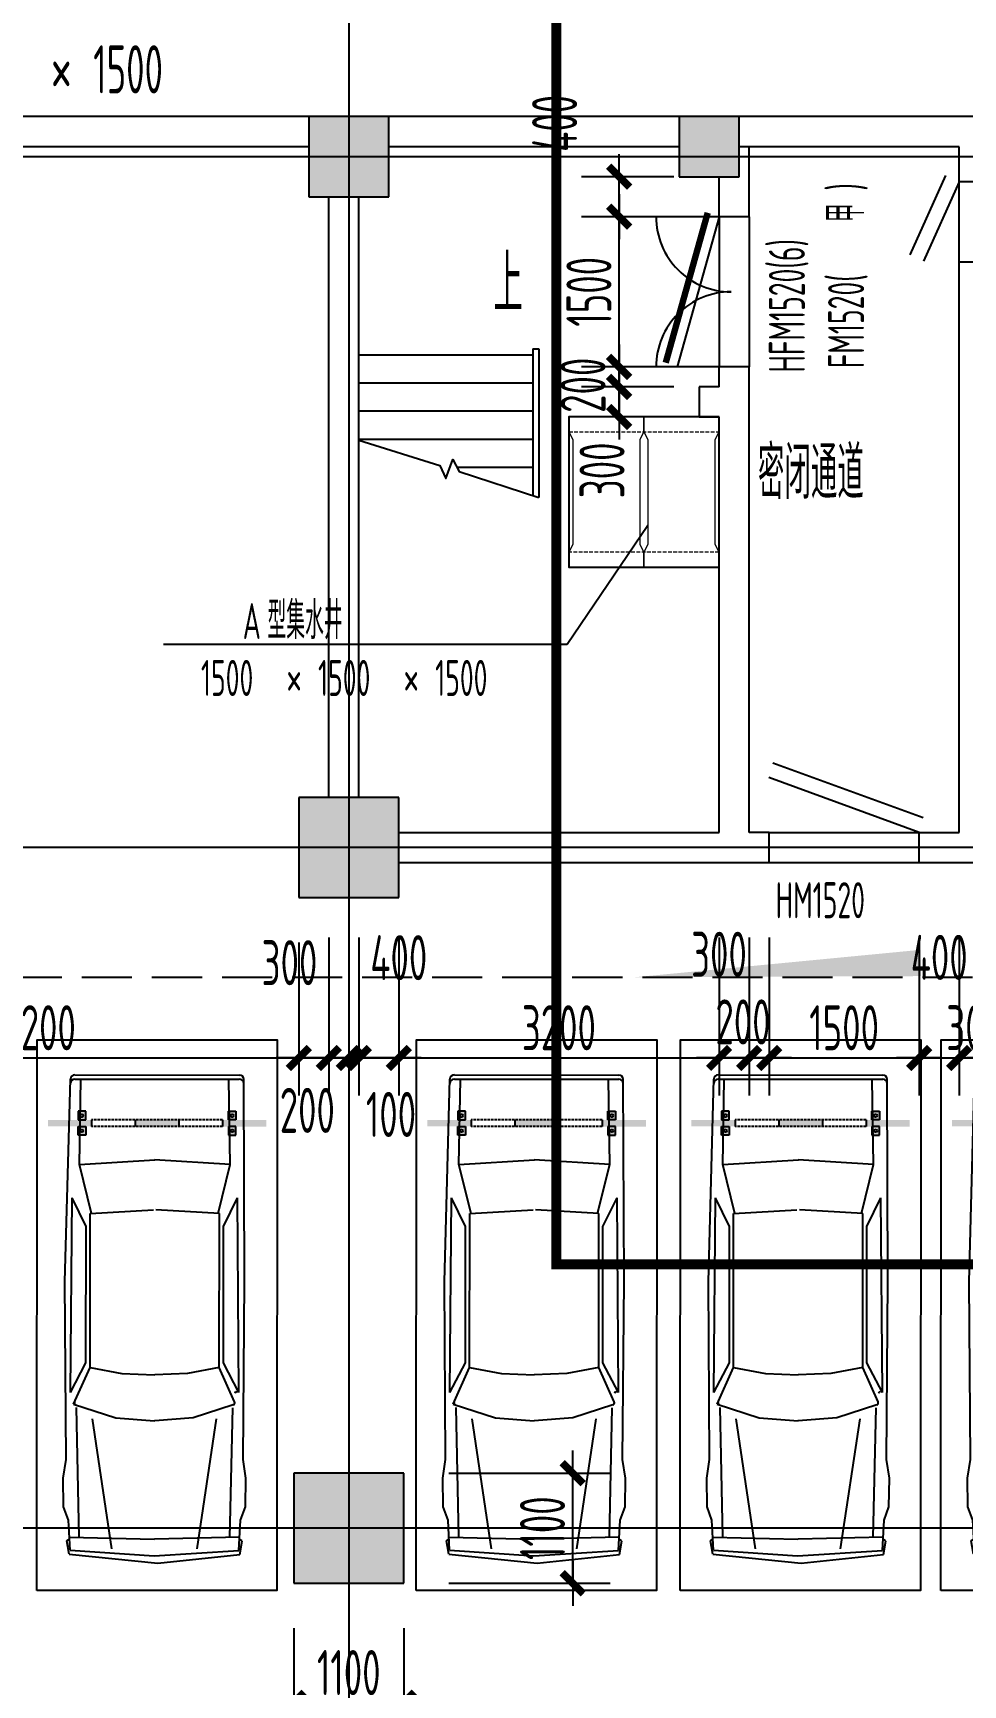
# Model space of a CAD drawing. Extents: x 1596194 to 1987057, y -212608 to 63160.
# Drawn here: x 1711875 to 1721168, y 16044 to 32545 of the extents above; entities that cross this region are included whole.
import ezdxf

# ---------------------------------------------------------------- set-up
doc = ezdxf.new("R2010")
doc.units = 0
doc.header["$LTSCALE"] = 100
doc.header["$MEASUREMENT"] = 0
doc.linetypes.add('DASH', pattern=[0.35, 0.25, -0.1])
doc.linetypes.add('DASH_200', pattern=[0.7, 0.5, -0.2])
doc.layers.get('0').update_dxf_attribs({"linetype": 'CONTINUOUS'})
doc.layers.get('DEFPOINTS').update_dxf_attribs({"linetype": 'CONTINUOUS'})
for name, color, linetype in [('_走道示意', 8, 'CONTINUOUS'), ('CAR', 8, 'CONTINUOUS'), ('COLUMN', 1, 'CONTINUOUS'), ('DCHJ', 1, 'CONTINUOUS'), ('DOTE', 251, 'CONTINUOUS'), ('PUB_DIM', 3, 'CONTINUOUS'), ('PUB_TEXT', 30, 'CONTINUOUS'), ('SOLID_HATCH', 40, 'CONTINUOUS'), ('STAIR', 5, 'CONTINUOUS'), ('WALL', 2, 'CONTINUOUS'), ('WINDOW', 4, 'CONTINUOUS'), ('图层2', 251, 'CONTINUOUS'), ('车位', 8, 'CONTINUOUS')]:
    doc.layers.add(name, color=color, linetype=linetype)
doc.layers.add('AXIS', color=3, linetype='CONTINUOUS', lineweight=9)
doc.styles.add('DIM', font='', dxfattribs={"width": 0.75})
doc.styles.add('DIM_FONT', font='SYSZ.shx', dxfattribs={"width": 0.7, "bigfont": 'SYFS.shx'})
doc.styles.get('DIM').set_extended_font_data('FangSong_GB2312')
doc.dimstyles.new('DIMN150', dxfattribs={"dimscale": 1.5, "dimtxt": 300, "dimasz": 1, "dimexe": 250, "dimexo": 300, "dimgap": 30, "dimtad": 1, "dimdec": 0, "dimzin": 0, "dimdsep": 46, "dimtxsty": 'DIM_FONT', "dimblk": 'ARCHTICK', "dimcen": 0.09, "dimclrt": 7, "dimazin": 2, "dimtfac": 1, "dimtdec": 0, "dimtix": 1, "dimtmove": 2, "dimatfit": 3, "dimldrblk": 'DOT', "dimfxl": 0, "dimtolj": 1, "dimtzin": 0, "dimarcsym": 0})

# ---------------------------------------------------------------- blocks, each defined once
blk = doc.blocks.new('_archtick')
blk.add_line((-150, 0), (150, 0))
at = {"const_width": 50}
blk.add_lwpolyline([(-70, -70), (70, 70)], dxfattribs=at)
blk = doc.blocks.new('*D607')
at = {"layer": 'DEFPOINTS', "color": 0}
for p in [(1714480, 17060), (1715580, 17060), (1715580, 15866)]:
    blk.add_point(p, dxfattribs=at)
at = {"layer": 'PUB_DIM', "color": 0, "lineweight": -2}
for p, q in [((1714480, 16610), (1714480, 15491)), ((1715580, 16610), (1715580, 15491)), ((1714480, 15866), (1715580, 15866))]:
    blk.add_line(p, q, dxfattribs=at)
at = {"layer": 'PUB_DIM', "color": 0, "lineweight": -2, "xscale": 1.5, "yscale": 1.5, "zscale": 1.5, "rotation": 180}
blk.add_blockref('_archtick', (1714480, 15866), dxfattribs=at)
at = {"layer": 'PUB_DIM', "color": 0, "lineweight": -2, "xscale": 1.5, "yscale": 1.5, "zscale": 1.5}
blk.add_blockref('_archtick', (1715580, 15866), dxfattribs=at)
at = {"layer": 'PUB_DIM', "color": 7, "insert": (1715030, 16168), "char_height": 450, "attachment_point": 5, "style": 'DIM_FONT'}
blk.add_mtext('\\A1;1100', dxfattribs=at)
blk = doc.blocks.new('_Dot')
at = {"color": 0, "linetype": 'ByBlock', "lineweight": -2}
blk.add_line((-0.5, 0), (-1, 0), dxfattribs=at)
at = {"color": 0, "linetype": 'ByBlock', "const_width": 0.5}
blk.add_lwpolyline([(-0.25, 0, 1), (0.25, 0, 1)], format="xyb", close=True, dxfattribs=at)
blk = doc.blocks.new('*D608')
at = {"layer": 'DEFPOINTS', "color": 0}
for p in [(1715580, 18160), (1717268, 18160), (1715580, 17060)]:
    blk.add_point(p, dxfattribs=at)
at = {"layer": 'PUB_DIM', "color": 0, "lineweight": -2}
for p, q in [((1716030, 18160), (1717643, 18160)), ((1717268, 17060), (1717268, 18160)), ((1716030, 17060), (1717643, 17060))]:
    blk.add_line(p, q, dxfattribs=at)
at = {"layer": 'PUB_DIM', "color": 0, "lineweight": -2, "xscale": 1.5, "yscale": 1.5, "zscale": 1.5}
for p, rotation in [((1717268, 18160), 90), ((1717268, 17060), 270)]:
    blk.add_blockref('_archtick', p, dxfattribs=dict(at, rotation=rotation))
at = {"layer": 'PUB_DIM', "color": 7, "insert": (1716966, 17610), "char_height": 450, "attachment_point": 5, "rotation": 90, "style": 'DIM_FONT'}
blk.add_mtext('\\A1;1100', dxfattribs=at)
blk = doc.blocks.new('*D1025')
at = {"layer": 'DEFPOINTS', "color": 0}
for p in [(1714530, 23910), (1714830, 23910), (1714830, 22307)]:
    blk.add_point(p, dxfattribs=at)
at = {"layer": 'PUB_DIM', "color": 0, "lineweight": -2}
for p, q in [((1714530, 23460), (1714530, 21932)), ((1714830, 23460), (1714830, 21932)), ((1714530, 22307), (1714830, 22307))]:
    blk.add_line(p, q, dxfattribs=at)
at = {"layer": 'PUB_DIM', "color": 0, "lineweight": -2, "xscale": 1.5, "yscale": 1.5, "zscale": 1.5, "rotation": 180}
blk.add_blockref('_archtick', (1714530, 22307), dxfattribs=at)
at = {"layer": 'PUB_DIM', "color": 0, "lineweight": -2, "xscale": 1.5, "yscale": 1.5, "zscale": 1.5}
blk.add_blockref('_archtick', (1714830, 22307), dxfattribs=at)
at = {"layer": 'PUB_DIM', "color": 7, "insert": (1714438, 23259), "char_height": 450, "attachment_point": 5, "style": 'DIM_FONT'}
blk.add_mtext('\\A1;300', dxfattribs=at)
blk = doc.blocks.new('*D1026')
at = {"layer": 'DEFPOINTS', "color": 0}
for p in [(1709330, 23910), (1714530, 23910), (1714530, 22307)]:
    blk.add_point(p, dxfattribs=at)
at = {"layer": 'PUB_DIM', "color": 0, "lineweight": -2}
for p, q in [((1709330, 23460), (1709330, 21932)), ((1714530, 23460), (1714530, 21932)), ((1709330, 22307), (1714530, 22307))]:
    blk.add_line(p, q, dxfattribs=at)
at = {"layer": 'PUB_DIM', "color": 0, "lineweight": -2, "xscale": 1.5, "yscale": 1.5, "zscale": 1.5, "rotation": 180}
blk.add_blockref('_archtick', (1709330, 22307), dxfattribs=at)
at = {"layer": 'PUB_DIM', "color": 0, "lineweight": -2, "xscale": 1.5, "yscale": 1.5, "zscale": 1.5}
blk.add_blockref('_archtick', (1714530, 22307), dxfattribs=at)
at = {"layer": 'PUB_DIM', "color": 7, "insert": (1711930, 22609), "char_height": 450, "attachment_point": 5, "style": 'DIM_FONT'}
blk.add_mtext('\\A1;5200', dxfattribs=at)
blk = doc.blocks.new('*D1054')
at = {"layer": 'DEFPOINTS', "color": 0}
for p in [(1717731, 29010), (1718730, 29010), (1718730, 28710)]:
    blk.add_point(p, dxfattribs=at)
at = {"layer": 'PUB_DIM', "color": 0, "lineweight": -2}
for p, q in [((1718280, 29010), (1717356, 29010)), ((1717731, 28710), (1717731, 29010)), ((1718280, 28710), (1717356, 28710))]:
    blk.add_line(p, q, dxfattribs=at)
at = {"layer": 'PUB_DIM', "color": 0, "lineweight": -2, "xscale": 1.5, "yscale": 1.5, "zscale": 1.5}
for p, rotation in [((1717731, 29010), 89.98762721331835), ((1717731, 28710), 269.9876272133183)]:
    blk.add_blockref('_archtick', p, dxfattribs=dict(at, rotation=rotation))
at = {"layer": 'PUB_DIM', "color": 7, "insert": (1717561, 28177), "char_height": 450, "attachment_point": 5, "rotation": 89.9876, "style": 'DIM_FONT'}
blk.add_mtext('\\A1;300', dxfattribs=at)
blk = doc.blocks.new('*D1055')
at = {"layer": 'DEFPOINTS', "color": 0}
for p in [(1717731, 29210), (1718730, 29210), (1718730, 29010)]:
    blk.add_point(p, dxfattribs=at)
at = {"layer": 'PUB_DIM', "color": 0, "lineweight": -2}
for p, q in [((1718280, 29210), (1717356, 29210)), ((1717731, 29010), (1717731, 29210)), ((1718280, 29010), (1717356, 29010))]:
    blk.add_line(p, q, dxfattribs=at)
at = {"layer": 'PUB_DIM', "color": 0, "lineweight": -2, "xscale": 1.5, "yscale": 1.5, "zscale": 1.5}
for p, rotation in [((1717731, 29210), 89.98762721325284), ((1717731, 29010), 269.9876272132528)]:
    blk.add_blockref('_archtick', p, dxfattribs=dict(at, rotation=rotation))
at = {"layer": 'PUB_DIM', "color": 7, "insert": (1717371, 29027), "char_height": 450, "attachment_point": 5, "rotation": 89.9876, "style": 'DIM_FONT'}
blk.add_mtext('\\A1;200', dxfattribs=at)
blk = doc.blocks.new('*D1056')
at = {"layer": 'DEFPOINTS', "color": 0}
for p in [(1717732, 30710), (1718730, 30710), (1718730, 29210)]:
    blk.add_point(p, dxfattribs=at)
at = {"layer": 'PUB_DIM', "color": 0, "lineweight": -2}
for p, q in [((1718280, 30710), (1717357, 30710)), ((1717731, 29210), (1717732, 30710)), ((1718280, 29210), (1717356, 29210))]:
    blk.add_line(p, q, dxfattribs=at)
at = {"layer": 'PUB_DIM', "color": 0, "lineweight": -2, "xscale": 1.5, "yscale": 1.5, "zscale": 1.5}
for p, rotation in [((1717732, 30710), 89.98762721330988), ((1717731, 29210), 269.9876272133099)]:
    blk.add_blockref('_archtick', p, dxfattribs=dict(at, rotation=rotation))
at = {"layer": 'PUB_DIM', "color": 7, "insert": (1717430, 29960), "char_height": 450, "attachment_point": 5, "rotation": 89.9876, "style": 'DIM_FONT'}
blk.add_mtext('\\A1;1500', dxfattribs=at)
blk = doc.blocks.new('*D1057')
at = {"layer": 'DEFPOINTS', "color": 0}
for p in [(1717732, 31110), (1718730, 31110), (1718730, 30710)]:
    blk.add_point(p, dxfattribs=at)
at = {"layer": 'PUB_DIM', "color": 0, "lineweight": -2}
for p, q in [((1718280, 31110), (1717357, 31110)), ((1717732, 30710), (1717732, 31110)), ((1718280, 30710), (1717357, 30710))]:
    blk.add_line(p, q, dxfattribs=at)
at = {"layer": 'PUB_DIM', "color": 0, "lineweight": -2, "xscale": 1.5, "yscale": 1.5, "zscale": 1.5}
for p, rotation in [((1717732, 31110), 89.98762721330206), ((1717732, 30710), 269.9876272133021)]:
    blk.add_blockref('_archtick', p, dxfattribs=dict(at, rotation=rotation))
at = {"layer": 'PUB_DIM', "color": 7, "insert": (1717087, 31643), "char_height": 450, "attachment_point": 5, "rotation": 89.9876, "style": 'DIM_FONT'}
blk.add_mtext('\\A1;400', dxfattribs=at)
blk = doc.blocks.new('*D1072')
at = {"layer": 'DEFPOINTS', "color": 0}
for p in [(1714830, 23960), (1715030, 23960), (1715030, 22307)]:
    blk.add_point(p, dxfattribs=at)
at = {"layer": 'PUB_DIM', "color": 0, "lineweight": -2}
for p, q in [((1714830, 23510), (1714830, 21932)), ((1715030, 23510), (1715030, 21932)), ((1714830, 22307), (1715030, 22307))]:
    blk.add_line(p, q, dxfattribs=at)
at = {"layer": 'PUB_DIM', "color": 0, "lineweight": -2, "xscale": 1.5, "yscale": 1.5, "zscale": 1.5, "rotation": 180}
blk.add_blockref('_archtick', (1714830, 22307), dxfattribs=at)
at = {"layer": 'PUB_DIM', "color": 0, "lineweight": -2, "xscale": 1.5, "yscale": 1.5, "zscale": 1.5}
blk.add_blockref('_archtick', (1715030, 22307), dxfattribs=at)
at = {"layer": 'PUB_DIM', "color": 7, "insert": (1714616, 21784), "char_height": 450, "attachment_point": 5, "style": 'DIM_FONT'}
blk.add_mtext('\\A1;200', dxfattribs=at)
blk = doc.blocks.new('*D1073')
at = {"layer": 'DEFPOINTS', "color": 0}
for p in [(1715030, 23960), (1715130, 23960), (1715130, 22307)]:
    blk.add_point(p, dxfattribs=at)
at = {"layer": 'PUB_DIM', "color": 0, "lineweight": -2}
for p, q in [((1715030, 23510), (1715030, 21932)), ((1715130, 23510), (1715130, 21932)), ((1715030, 22307), (1715130, 22307))]:
    blk.add_line(p, q, dxfattribs=at)
at = {"layer": 'PUB_DIM', "color": 0, "lineweight": -2, "xscale": 1.5, "yscale": 1.5, "zscale": 1.5, "rotation": 180}
blk.add_blockref('_archtick', (1715030, 22307), dxfattribs=at)
at = {"layer": 'PUB_DIM', "color": 0, "lineweight": -2, "xscale": 1.5, "yscale": 1.5, "zscale": 1.5}
blk.add_blockref('_archtick', (1715130, 22307), dxfattribs=at)
at = {"layer": 'PUB_DIM', "color": 7, "insert": (1715452, 21743), "char_height": 450, "attachment_point": 5, "style": 'DIM_FONT'}
blk.add_mtext('\\A1;100', dxfattribs=at)
blk = doc.blocks.new('*D1074')
at = {"layer": 'DEFPOINTS', "color": 0}
for p in [(1715130, 23960), (1715530, 23960), (1715530, 22307)]:
    blk.add_point(p, dxfattribs=at)
at = {"layer": 'PUB_DIM', "color": 0, "lineweight": -2}
for p, q in [((1715130, 23510), (1715130, 21932)), ((1715530, 23510), (1715530, 21932)), ((1715130, 22307), (1715530, 22307))]:
    blk.add_line(p, q, dxfattribs=at)
at = {"layer": 'PUB_DIM', "color": 0, "lineweight": -2, "xscale": 1.5, "yscale": 1.5, "zscale": 1.5, "rotation": 180}
blk.add_blockref('_archtick', (1715130, 22307), dxfattribs=at)
at = {"layer": 'PUB_DIM', "color": 0, "lineweight": -2, "xscale": 1.5, "yscale": 1.5, "zscale": 1.5}
blk.add_blockref('_archtick', (1715530, 22307), dxfattribs=at)
at = {"layer": 'PUB_DIM', "color": 7, "insert": (1715530, 23309), "char_height": 450, "attachment_point": 5, "style": 'DIM_FONT'}
blk.add_mtext('\\A1;400', dxfattribs=at)
blk = doc.blocks.new('*D1075')
at = {"layer": 'DEFPOINTS', "color": 0}
for p in [(1715530, 23960), (1718730, 23960), (1718730, 22307)]:
    blk.add_point(p, dxfattribs=at)
at = {"layer": 'PUB_DIM', "color": 0, "lineweight": -2}
for p, q in [((1715530, 23510), (1715530, 21932)), ((1718730, 23510), (1718730, 21932)), ((1715530, 22307), (1718730, 22307))]:
    blk.add_line(p, q, dxfattribs=at)
at = {"layer": 'PUB_DIM', "color": 0, "lineweight": -2, "xscale": 1.5, "yscale": 1.5, "zscale": 1.5, "rotation": 180}
blk.add_blockref('_archtick', (1715530, 22307), dxfattribs=at)
at = {"layer": 'PUB_DIM', "color": 0, "lineweight": -2, "xscale": 1.5, "yscale": 1.5, "zscale": 1.5}
blk.add_blockref('_archtick', (1718730, 22307), dxfattribs=at)
at = {"layer": 'PUB_DIM', "color": 7, "insert": (1717130, 22609), "char_height": 450, "attachment_point": 5, "style": 'DIM_FONT'}
blk.add_mtext('\\A1;3200', dxfattribs=at)
blk = doc.blocks.new('*D1076')
at = {"layer": 'DEFPOINTS', "color": 0}
for p in [(1718730, 23960), (1719030, 23960), (1719030, 22307)]:
    blk.add_point(p, dxfattribs=at)
at = {"layer": 'PUB_DIM', "color": 0, "lineweight": -2}
for p, q in [((1718730, 23510), (1718730, 21932)), ((1719030, 23510), (1719030, 21932)), ((1718730, 22307), (1719030, 22307))]:
    blk.add_line(p, q, dxfattribs=at)
at = {"layer": 'PUB_DIM', "color": 0, "lineweight": -2, "xscale": 1.5, "yscale": 1.5, "zscale": 1.5, "rotation": 180}
blk.add_blockref('_archtick', (1718730, 22307), dxfattribs=at)
at = {"layer": 'PUB_DIM', "color": 0, "lineweight": -2, "xscale": 1.5, "yscale": 1.5, "zscale": 1.5}
blk.add_blockref('_archtick', (1719030, 22307), dxfattribs=at)
at = {"layer": 'PUB_DIM', "color": 7, "insert": (1718730, 23343), "char_height": 450, "attachment_point": 5, "style": 'DIM_FONT'}
blk.add_mtext('\\A1;300', dxfattribs=at)
blk = doc.blocks.new('*D1077')
at = {"layer": 'DEFPOINTS', "color": 0}
for p in [(1719030, 23960), (1719230, 23960), (1719230, 22307)]:
    blk.add_point(p, dxfattribs=at)
at = {"layer": 'PUB_DIM', "color": 0, "lineweight": -2}
for p, q in [((1719030, 23510), (1719030, 21932)), ((1719230, 23510), (1719230, 21932)), ((1719030, 22307), (1719230, 22307))]:
    blk.add_line(p, q, dxfattribs=at)
at = {"layer": 'PUB_DIM', "color": 0, "lineweight": -2, "xscale": 1.5, "yscale": 1.5, "zscale": 1.5, "rotation": 180}
blk.add_blockref('_archtick', (1719030, 22307), dxfattribs=at)
at = {"layer": 'PUB_DIM', "color": 0, "lineweight": -2, "xscale": 1.5, "yscale": 1.5, "zscale": 1.5}
blk.add_blockref('_archtick', (1719230, 22307), dxfattribs=at)
at = {"layer": 'PUB_DIM', "color": 7, "insert": (1718970, 22667), "char_height": 450, "attachment_point": 5, "style": 'DIM_FONT'}
blk.add_mtext('\\A1;200', dxfattribs=at)
blk = doc.blocks.new('*D1078')
at = {"layer": 'DEFPOINTS', "color": 0}
for p in [(1719230, 23960), (1720730, 23960), (1720730, 22307)]:
    blk.add_point(p, dxfattribs=at)
at = {"layer": 'PUB_DIM', "color": 0, "lineweight": -2}
for p, q in [((1719230, 23510), (1719230, 21932)), ((1720730, 23510), (1720730, 21932)), ((1719230, 22307), (1720730, 22307))]:
    blk.add_line(p, q, dxfattribs=at)
at = {"layer": 'PUB_DIM', "color": 0, "lineweight": -2, "xscale": 1.5, "yscale": 1.5, "zscale": 1.5, "rotation": 180}
blk.add_blockref('_archtick', (1719230, 22307), dxfattribs=at)
at = {"layer": 'PUB_DIM', "color": 0, "lineweight": -2, "xscale": 1.5, "yscale": 1.5, "zscale": 1.5}
blk.add_blockref('_archtick', (1720730, 22307), dxfattribs=at)
at = {"layer": 'PUB_DIM', "color": 7, "insert": (1719980, 22609), "char_height": 450, "attachment_point": 5, "style": 'DIM_FONT'}
blk.add_mtext('\\A1;1500', dxfattribs=at)
blk = doc.blocks.new('*D1079')
at = {"layer": 'DEFPOINTS', "color": 0}
for p in [(1720730, 23960), (1721130, 23960), (1721130, 22307)]:
    blk.add_point(p, dxfattribs=at)
at = {"layer": 'PUB_DIM', "color": 0, "lineweight": -2}
for p, q in [((1720730, 23510), (1720730, 21932)), ((1721130, 23510), (1721130, 21932)), ((1720730, 22307), (1721130, 22307))]:
    blk.add_line(p, q, dxfattribs=at)
at = {"layer": 'PUB_DIM', "color": 0, "lineweight": -2, "xscale": 1.5, "yscale": 1.5, "zscale": 1.5, "rotation": 180}
blk.add_blockref('_archtick', (1720730, 22307), dxfattribs=at)
at = {"layer": 'PUB_DIM', "color": 0, "lineweight": -2, "xscale": 1.5, "yscale": 1.5, "zscale": 1.5}
blk.add_blockref('_archtick', (1721130, 22307), dxfattribs=at)
at = {"layer": 'PUB_DIM', "color": 7, "insert": (1720930, 23312), "char_height": 450, "attachment_point": 5, "style": 'DIM_FONT'}
blk.add_mtext('\\A1;400', dxfattribs=at)
blk = doc.blocks.new('*D1080')
at = {"layer": 'DEFPOINTS', "color": 0}
for p in [(1721130, 23960), (1721430, 23960), (1721430, 22307)]:
    blk.add_point(p, dxfattribs=at)
at = {"layer": 'PUB_DIM', "color": 0, "lineweight": -2}
for p, q in [((1721130, 23510), (1721130, 21932)), ((1721430, 23510), (1721430, 21932)), ((1721130, 22307), (1721129, 22307)), ((1721130, 22307), (1721430, 22307)), ((1721430, 22307), (1721432, 22307))]:
    blk.add_line(p, q, dxfattribs=at)
at = {"layer": 'PUB_DIM', "color": 0, "lineweight": -2, "xscale": 1.5, "yscale": 1.5, "zscale": 1.5}
blk.add_blockref('_archtick', (1721130, 22307), dxfattribs=at)
at = {"layer": 'PUB_DIM', "color": 0, "lineweight": -2, "xscale": 1.5, "yscale": 1.5, "zscale": 1.5, "rotation": 180}
blk.add_blockref('_archtick', (1721430, 22307), dxfattribs=at)
at = {"layer": 'PUB_DIM', "color": 7, "insert": (1721280, 22609), "char_height": 450, "attachment_point": 5, "style": 'DIM_FONT'}
blk.add_mtext('\\A1;300', dxfattribs=at)
blk = doc.blocks.new('A$C48F76036')
at = {"layer": 'AXIS', "color": 6, "linetype": 'DASH'}
for p, q in [((0, 900), (1000, 900)), ((1000, 100), (0, 100))]:
    blk.add_line(p, q, dxfattribs=at)
at = {"layer": 'AXIS', "color": 6}
for points in [[(500, 0), (500, 100), (475, 150), (475, 850), (500, 900), (500, 1000), (0, 1000), (0, 900), (25, 850), (25, 150), (0, 100), (0, 0), (500, 0)], [(1000, 0), (1000, 100), (975, 150), (975, 850), (1000, 900), (1000, 1000), (500, 1000), (500, 900), (525, 850), (525, 150), (500, 100), (500, 0), (1000, 0)]]:
    blk.add_lwpolyline(points, close=True, dxfattribs=at)
at = {"layer": 'WINDOW'}
blk.add_lwpolyline([(0, 0), (1000, 0), (1000, 1000), (0, 1000)], close=True, dxfattribs=at)
blk = doc.blocks.new('车位')
at = {"layer": '车位'}
h = blk.add_hatch(color=256, dxfattribs=at)
h.paths.add_polyline_path([(1854, -801), (2291, -801), (2291, -867), (1854, -867)])
h.paths.add_polyline_path([(981, -801), (1418, -801), (1418, -866), (981, -866)])
h.paths.add_polyline_path([(108, -800), (545, -800), (545, -866), (108, -866)])
h = blk.add_hatch(color=256, dxfattribs=at)
h.paths.add_polyline_path([(411, -866), (487, -866), (487, -953), (411, -953)])
edge = h.paths.add_edge_path(flags=16)
edge.add_ellipse((449, -909), major_axis=(10.2, 10.2), ratio=1, start_angle=-45.0335, end_angle=314.9665, ccw=False)
edge = h.paths.add_edge_path(flags=16)
edge.add_ellipse((449, -757), major_axis=(10.2, 10.2), ratio=1, start_angle=-45.0335, end_angle=314.9665, ccw=False)
h.paths.add_polyline_path([(411, -800), (487, -800), (487, -713), (411, -713)])
h = blk.add_hatch(color=256, dxfattribs=at)
h.paths.add_polyline_path([(1988, -867), (1912, -867), (1912, -954), (1988, -954)])
h.paths.add_polyline_path([(1988, -801), (1912, -801), (1912, -714), (1988, -714)])
edge = h.paths.add_edge_path(flags=16)
edge.add_ellipse((1950, -757), major_axis=(10.2, 10.2), ratio=1, start_angle=-45.0335, end_angle=314.9665, ccw=False)
edge = h.paths.add_edge_path(flags=16)
edge.add_ellipse((1950, -910), major_axis=(10.2, 10.2), ratio=1, start_angle=-45.0335, end_angle=314.9665, ccw=False)
at = {"layer": 'DCHJ', "color": 251}
for p, q in [((487, -713), (411, -713)), ((411, -713), (411, -800)), ((411, -800), (487, -800)), ((487, -800), (487, -713)), ((981, -801), (981, -866)), ((1418, -801), (1418, -866)), ((1854, -801), (1854, -867)), ((1912, -801), (1912, -714)), ((1912, -714), (1988, -714)), ((1988, -801), (1912, -801)), ((1988, -714), (1988, -801)), ((411, -866), (487, -866)), ((411, -953), (411, -866)), ((1988, -867), (1912, -867)), ((1912, -867), (1912, -954))]:
    blk.add_line(p, q, dxfattribs=at)
for centre in [(449, -757), (1950, -757), (449, -909)]:
    blk.add_circle(centre, 14.4, dxfattribs=at)
at = {"layer": '车位', "linetype": 'DASH'}
for p, q in [((1854, -801), (545, -800)), ((1854, -867), (545, -866))]:
    blk.add_line(p, q, dxfattribs=at)
at = {"layer": '车位'}
for p, q in [((545, -800), (545, -866)), ((487, -953), (411, -953)), ((487, -866), (487, -953)), ((1912, -954), (1988, -954)), ((1988, -954), (1988, -867))]:
    blk.add_line(p, q, dxfattribs=at)
blk.add_lwpolyline([(-3, -5500), (0, 0), (2400, -1), (2397, -5501)], close=True, dxfattribs=at)
blk.add_circle((1950, -910), 14.4, dxfattribs=at)
blk = doc.blocks.new('CAR8')
for p, q in [((4, 1244), (151, 1298)), ((151, 1298), (470, 1303)), ((470, 1303), (678, 1271)), ((678, 1271), (2652, 1285)), ((2652, 1285), (4896, 1226)), ((-376, 1236), (-474, 253)), ((-331, 1226), (-393, 293)), ((-376, 1236), (-226, 1262)), ((-331, 1226), (4, 1244)), ((-226, 1262), (-206, 1237)), ((-184, 1235), (-206, 289)), ((-188, 1124), (1252, 1155)), ((1292, 1188), (1141, 719)), ((1292, 1188), (1697, 1006)), ((1420, 1224), (3582, 1207)), ((1420, 1224), (1749, 1051)), ((3263, 1051), (3582, 1207)), ((3407, 991), (3951, 1125)), ((3951, 1125), (4003, 287)), ((3951, 1125), (4893, 1110)), ((4898, 1177), (4898, -649)), ((4945, 1176), (4945, -649)), ((-313, 762), (1127, 977)), ((1697, 1006), (1630, 652)), ((1697, 1006), (3406, 1006)), ((1749, 1051), (3263, 1051)), ((3406, 1006), (3449, 302)), ((1141, 719), (1108, 289)), ((1630, 652), (1617, 289)), ((-474, 253), (-376, -659)), ((-393, 293), (-331, -649)), ((-184, -658), (-206, 288)), ((1141, -141), (1108, 288)), ((1630, -75), (1617, 288)), ((3406, -429), (3449, 275)), ((3951, -548), (4003, 290)), ((1283, -584), (1141, -141)), ((1697, -429), (1630, -75)), ((-313, -185), (1127, -400)), ((-188, -547), (1252, -578)), ((1317, -599), (1697, -429)), ((1420, -647), (1749, -474)), ((1697, -429), (3406, -429)), ((1749, -474), (3263, -474)), ((3263, -474), (3582, -630)), ((3407, -414), (3951, -548)), ((3951, -548), (4893, -533)), ((-376, -659), (-226, -685)), ((-331, -649), (4, -667)), ((-226, -685), (-206, -660)), ((4, -667), (151, -721)), ((151, -721), (470, -726)), ((470, -726), (678, -694)), ((678, -694), (2652, -708)), ((1420, -647), (3582, -630)), ((2652, -708), (4895, -699))]:
    blk.add_line(p, q)
for centre, radius, start, end in [((1307, 1154), 25, 65.7961, 162.2571), ((4848, 1177), 50, 0, 88.5082), ((4895, 1176), 50, 0, 88.5082), ((-193, 289), 12.5, 178.7004, 181.2996), ((1121, 289), 12.5, 175.5855, 184.4145), ((1629, 289), 12.5, 177.991, 182.009), ((1307, -577), 25, 197.7429, 294.2039), ((1435, -611), 12.5, 116.9382, 269.53), ((4848, -649), 50, 270.2142, 0), ((4895, -649), 50, 270.2142, 0)]:
    blk.add_arc(centre, radius, start, end)
at = {"linetype": 'Continuous', "style": 'DIM', "flags": 9}
for tag in ['XSIZE', 'YSIZE']:
    blk.add_attdef(tag, (-393, 293), '', height=0.5, dxfattribs=at)
blk = doc.blocks.new('车位-car')
at = {"layer": 'CAR', "xscale": 0.9000000003718892, "yscale": 0.9000000000232831, "zscale": 0.9, "rotation": 89.96654327695857}
blk.add_blockref('CAR8', (1434, -4802), dxfattribs=at)
at = {"layer": '车位'}
blk.add_blockref('车位', (0, 0), dxfattribs=at)
blk = doc.blocks.new('A$C2D8B7957')
at = {"linetype": 'Continuous'}
h = blk.add_hatch(color=256, dxfattribs=at)
h.paths.add_polyline_path([(2869, 0), (1150, 165), (1412, 269), (2870, 263)])
h.paths.add_polyline_path([(1412, 269), (1150, 165), (0, 275)])
blk = doc.blocks.new('_fzh')
for p, q in [((-0.5, 0.5), (-0.5, -0.5)), ((0.5, 0.5), (-0.5, 0.5)), ((0.5, -0.5), (0.5, 0.5)), ((-0.5, -0.5), (0.5, -0.5))]:
    blk.add_line(p, q)
at = {"layer": 'SOLID_HATCH'}
blk.add_solid([(0.5, 0.5), (0.5, -0.5), (-0.5, 0.5), (-0.5, -0.5)], dxfattribs=at)
blk = doc.blocks.new('M_A3PTU')
for p, q in [((-0.5, 0), (-0.499, -0.498)), ((0.5, 0), (0.499, -0.498))]:
    blk.add_line(p, q)
for centre, start, end in [((-0.498, -0.001), 269.885, 0.0763), ((0.498, -0.001), 179.9237, 270.115)]:
    blk.add_arc(centre, 0.498, start, end)

msp = doc.modelspace()

# ---------------------------------------------------------------- linework, layer by layer
at = {"layer": '_走道示意', "linetype": 'DASH_200', "ltscale": 10}
msp.add_line((1708863.871, 23113.134), (1734842.506, 23113.134), dxfattribs=at)
at = {"layer": 'DOTE'}
for p, q in [((1715030.206, 50334.236), (1715030.206, -36126.938)), ((1799629.617, 31310.131), (1638383.856, 31310.131)), ((1799629.617, 24410.131), (1638383.856, 24410.131)), ((1799629.617, 17610.131), (1638383.856, 17610.131))]:
    msp.add_line(p, q, dxfattribs=at)
at = {"layer": 'PUB_TEXT'}
for p, q in [((1717213.856, 26440.227), (1718017.696, 27630.255)), ((1713178.309, 26440.227), (1717213.856, 26440.227))]:
    msp.add_line(p, q, dxfattribs=at)
at = {"layer": 'STAIR'}
for p, q in [((1716870.206, 29390.131), (1716870.206, 27924.947)), ((1716870.206, 29390.131), (1716930.206, 29390.131)), ((1716930.206, 29390.131), (1716930.206, 27906.224)), ((1715130.206, 29330.131), (1716870.206, 29330.131)), ((1715130.206, 29050.131), (1716870.206, 29050.131)), ((1715130.206, 28770.131), (1716870.206, 28770.131)), ((1715130.206, 28490.131), (1716870.206, 28490.131)), ((1716108.119, 28210.131), (1716870.206, 28210.131))]:
    msp.add_line(p, q, dxfattribs=at)
msp.add_lwpolyline([(1716015.206, 28393.556, 0, 60, 0), (1716015.206, 28643.556, 0, 0, 0), (1716015.206, 29580.131, 0, 0, 0)], format="xyseb", dxfattribs=at)
msp.add_lwpolyline([(1715130.206, 28477.277), (1715941.237, 28224.194), (1716001.004, 28096.023), (1716069.408, 28283.962), (1716131.95, 28164.682), (1716930.206, 27906.224)], dxfattribs=at)
at = {"layer": 'WALL'}
for p, q in [((1714630.206, 31710.131), (1709330.206, 31710.131)), ((1718330.206, 31710.131), (1715430.206, 31710.131)), ((1723630.206, 31710.131), (1718930.206, 31710.131)), ((1714630.206, 31410.131), (1709330.206, 31410.131)), ((1718330.206, 31410.131), (1715430.206, 31410.131)), ((1718330.206, 31410.131), (1715430.206, 31410.131)), ((1721130.206, 31410.131), (1718930.206, 31410.131)), ((1721080.673, 31410.131), (1718930.206, 31410.131)), ((1719030.206, 30710.131), (1719030.206, 31409.995)), ((1721130.206, 31060.131), (1721130.206, 31410.131)), ((1718730.206, 30710.131), (1718730.206, 31109.995)), ((1721430.206, 31060.131), (1721130.206, 31060.131)), ((1714830.206, 24910.131), (1714830.206, 30910.131)), ((1715130.206, 24910.131), (1715130.206, 30910.131)), ((1719030.206, 30710.131), (1718730.206, 30710.131)), ((1721129.739, 30260.307), (1721429.739, 30260.132)), ((1721130.206, 24560.131), (1721130.206, 30260.307)), ((1718730.206, 29010.131), (1718730.206, 29210.131)), ((1719030.206, 29210.131), (1718730.206, 29210.131)), ((1719030.206, 24560.131), (1719030.206, 29210.131)), ((1718530.206, 29010.131), (1718530.206, 28710.131)), ((1718730.206, 29010.131), (1718530.206, 29010.131)), ((1718530.206, 28710.131), (1718730.206, 28710.131)), ((1718730.206, 24560.131), (1718730.206, 28710.131)), ((1715530.206, 24560.131), (1718515.365, 24560.131)), ((1715530.206, 24560.131), (1718730.206, 24560.131)), ((1719230.206, 24560.131), (1719030.206, 24560.131)), ((1719230.206, 24260.131), (1719230.206, 24560.131)), ((1720730.206, 24260.131), (1720730.206, 24560.131)), ((1720730.206, 24560.131), (1721130.206, 24560.131)), ((1715530.206, 24260.131), (1719230.206, 24260.131)), ((1720730.206, 24260.131), (1723530.206, 24260.131))]:
    msp.add_line(p, q, dxfattribs=at)
at = {"layer": 'WINDOW'}
for p, q in [((1720993.48, 31122), (1720635.552, 30328.762)), ((1721130.206, 31060.307), (1720772.278, 30267.068)), ((1721129.739, 30260.307), (1721130.206, 31060.307)), ((1718730.206, 30710.131), (1718310.735, 29212.414)), ((1718730.206, 30710.131), (1718730.206, 29210.131)), ((1719030.206, 30710.131), (1719030.206, 29210.131)), ((1720768.562, 24705.145), (1719266.583, 25252.414)), ((1720730.206, 24560.131), (1719228.228, 25107.401)), ((1719230.206, 24560.131), (1720730.206, 24560.131)), ((1719230.206, 24260.131), (1720730.206, 24260.131))]:
    msp.add_line(p, q, dxfattribs=at)
at = {"layer": 'WINDOW', "const_width": 64}
msp.add_lwpolyline([(1718616.951, 30749.796), (1718197.48, 29252.079)], dxfattribs=at)
at = {"layer": '图层2', "linetype": 'DASH', "ltscale": 10, "const_width": 100}
msp.add_lwpolyline([(1717102.746, 33590.248), (1727166.368, 33590.248), (1727166.368, 20244.727), (1717102.746, 20244.727)], close=True, dxfattribs=at)

# ---------------------------------------------------------------- block references
at = {"layer": '_走道示意', "linetype": 'DASH_200', "ltscale": 10, "xscale": -1, "rotation": 180}
msp.add_blockref('A$C2D8B7957', (1717877.231, 23387.677), dxfattribs=at)
at = {"layer": 'AXIS', "xscale": 1.5, "yscale": 1.5, "zscale": 1.5, "rotation": 179.9994478085541}
msp.add_blockref('A$C48F76036', (1718730.206, 28710.131), dxfattribs=at)
at = {"layer": 'COLUMN'}
for p, xscale, yscale, zscale in [((1715030.206, 31310.131), 800, 800, 800), ((1718630.206, 31410.131), 600, 600, 600), ((1715030.206, 24410.131), 1000, 1000, 1000), ((1715030.206, 17610.131), 1100, 1100, 1100)]:
    msp.add_blockref('_fzh', p, dxfattribs=dict(at, xscale=xscale, yscale=yscale, zscale=zscale))
at = {"layer": 'WINDOW', "xscale": 1500, "yscale": 1500, "zscale": 1500, "rotation": 270}
msp.add_blockref('M_A3PTU', (1718850.536, 29960.18), dxfattribs=at)
at = {"layer": '车位'}
for p in [(1711915.313, 22488.882), (1715708.028, 22488.882), (1718345.124, 22488.882), (1720951.039, 22488.882)]:
    msp.add_blockref('车位-car', p, dxfattribs=at)

# ---------------------------------------------------------------- texts
at = {"layer": 'PUB_TEXT', "style": 'DIM_FONT'}
for s, height, width, p in [('1500', 480, 0.65625, (1712476.256, 31942.65)), ('×', 496.063, 0.7, (1712056.256, 31942.65)), ('上', 578.74, 0.7, (1716477.711, 29754.147)), ('密闭通道', 525, 0.7, (1719118.723, 27890.233)), ('型集水井', 372.0472, 0.7, (1714218.283, 26491.654)), ('A', 360, 0.65625, (1713970.783, 26491.654)), ('1500', 360, 0.65625, (1713553.063, 25923.182)), ('1500', 360, 0.65625, (1714723.063, 25923.182)), ('1500', 360, 0.65625, (1715893.063, 25923.182)), ('×', 372.047, 0.7, (1714408.063, 25923.182)), ('×', 372.047, 0.7, (1715578.063, 25923.182)), ('HM1520', 360, 0.65625, (1719295.263, 23703.374))]:
    msp.add_text(s, height=height, dxfattribs=dict(at, width=width)).set_placement(p)
for s, height, width, p in [(')', 360, 0.65625, (1720180.137, 30971.129)), ('甲', 372.047, 0.7, (1720180.137, 30656.129)), ('HFM1520(6)', 360, 0.65625, (1719588.104, 29154.267)), ('FM1520(', 360, 0.65625, (1720180.137, 29197.379))]:
    msp.add_text(s, height=height, rotation=90, dxfattribs=dict(at, width=width)).set_placement(p)

# ---------------------------------------------------------------- dimensions: what is measured, and where the dimension line sits
at = {"layer": 'PUB_DIM'}
for base, p1, p2, angle, picture, middle in [((1717731.906, 31110.21), (1718730.12, 30709.823), (1718730.206, 31109.995), 89.9876272, '*D1057', (1717087.021, 31643.385)), ((1717731.496, 29210.347), (1718729.753, 29010.132), (1718729.796, 29210.132), 89.9876272, '*D1055', (1717371.474, 29027.422)), ((1717731.453, 29010.347), (1718729.688, 28710.132), (1718729.753, 29010.132), 89.9876272, '*D1054', (1717560.892, 28177.451)), ((1715030.206, 22307.102), (1714830.206, 23960.131), (1715030.206, 23960.131), 0, '*D1072', (1714616.034, 21783.504)), ((1715130.206, 22307.102), (1715030.206, 23960.131), (1715130.206, 23960.131), 0, '*D1073', (1715451.606, 21742.966)), ((1715530.206, 22307.102), (1715130.206, 23960.131), (1715530.206, 23960.131), 0, '*D1074', (1715530.206, 23309.492)), ((1719030.206, 22307.102), (1718730.206, 23960.131), (1719030.206, 23960.131), 0, '*D1076', (1718730.206, 23343.075)), ((1719230.206, 22307.102), (1719030.206, 23960.131), (1719230.206, 23960.131), 0, '*D1077', (1718970.318, 22667.102)), ((1721130.206, 22307.102), (1720730.206, 23960.131), (1721130.206, 23960.131), 0, '*D1079', (1720930.206, 23312.102)), ((1714830.206, 22307.102), (1714530.206, 23910.131), (1714830.206, 23910.131), 0, '*D1025', (1714437.563, 23259.069))]:
    dim = msp.add_linear_dim(base=base, p1=p1, p2=p2, angle=angle, dimstyle='DIMN150', dxfattribs=at)
    dim.commit()
    dim.dimension.update_dxf_attribs({"geometry": picture, "text_midpoint": middle, "dimtype": 129})
for p1, p2, distance, picture, middle in [((1718729.796, 29210.132), (1718730.12, 30709.823), 998.3, '*D1056', (1717429.515, 29960.258)), ((1715530.206, 23960.131), (1718730.206, 23960.131), -1653.029, '*D1075', (1717130.206, 22609.245)), ((1719230.206, 23960.131), (1720730.206, 23960.131), -1653.029, '*D1078', (1719980.206, 22609.245)), ((1721130.206, 23960.131), (1721430.206, 23960.131), -1653.029, '*D1080', (1721280.206, 22609.245)), ((1709330.206, 23910.131), (1714530.206, 23910.131), -1603.029, '*D1026', (1711930.206, 22609.245)), ((1715580.206, 17060.131), (1715580.206, 18160.131), -1687.81, '*D608', (1716965.873, 17610.131)), ((1714480.206, 17060.131), (1715580.206, 17060.131), -1193.963, '*D607', (1715030.206, 16168.312))]:
    dim = msp.add_aligned_dim(p1=p1, p2=p2, distance=distance, dimstyle='DIMN150', dxfattribs=at)
    dim.commit()
    dim.dimension.update_dxf_attribs({"geometry": picture, "text_midpoint": middle})

doc.saveas('drawing.dxf')
